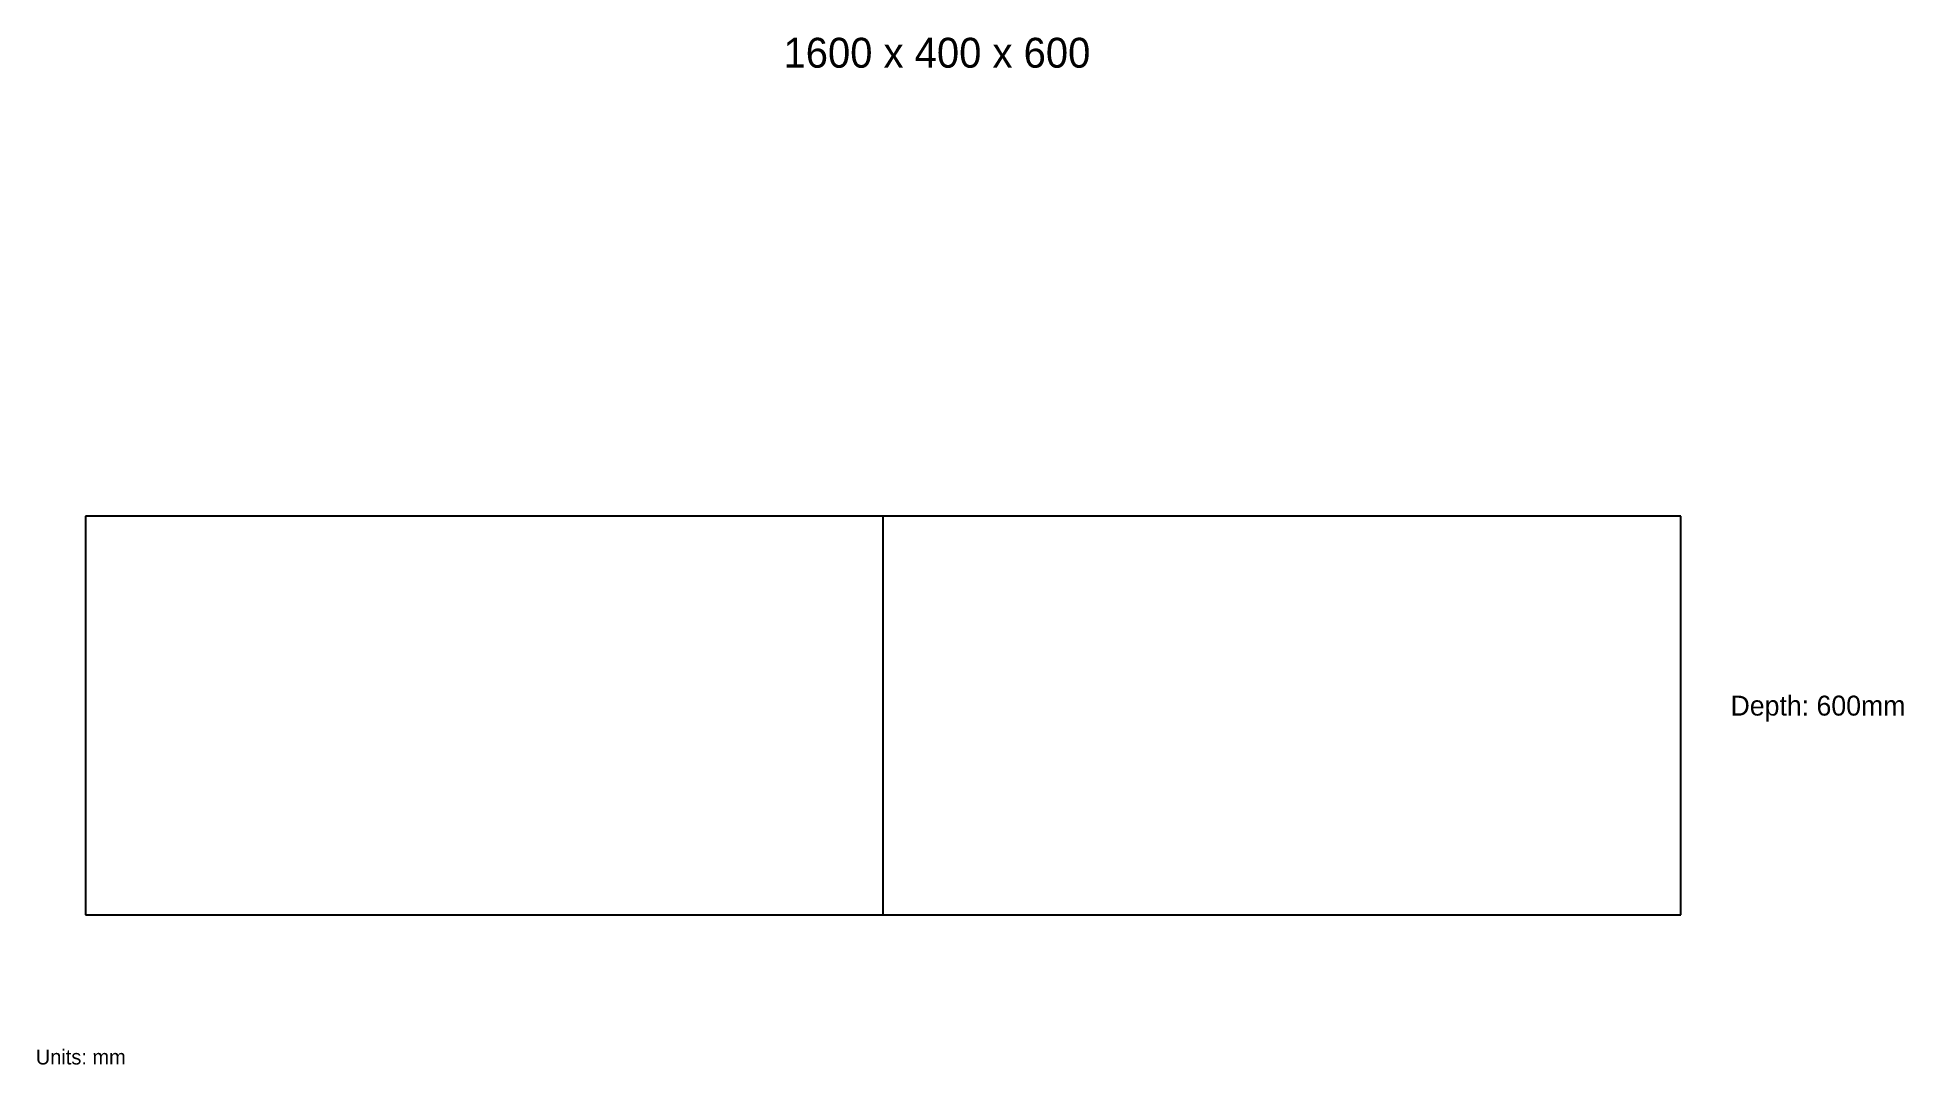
# Model space of a CAD drawing. Header units: millimetres. Extents: x 52 to 1924, y 50 to 1080.
import ezdxf

# ---------------------------------------------------------------- set-up
doc = ezdxf.new("R2010")
doc.units = ezdxf.units.MM
doc.layers.add('DIMENSIONS', color=1, linetype='CONTINUOUS')
doc.layers.add('FURNITURE', color=5, linetype='CONTINUOUS')

msp = doc.modelspace()

# ---------------------------------------------------------------- linework, layer by layer
at = {"layer": 'FURNITURE'}
for p, q in [((900, 600), (100, 600)), ((100, 600), (100, 200)), ((900, 200), (900, 600)), ((1700, 600), (900, 600)), ((1700, 200), (1700, 600)), ((100, 200), (900, 200)), ((900, 200), (1700, 200))]:
    msp.add_line(p, q, dxfattribs=at)

# ---------------------------------------------------------------- texts
at = {"layer": 'DIMENSIONS'}
for s, height, p in [('1600 x 400 x 600', 30, (800, 1050)), ('Depth: 600mm', 20, (1750, 400)), ('Units: mm', 15, (50, 50))]:
    msp.add_text(s, height=height, dxfattribs=at).set_placement(p)

doc.saveas('drawing.dxf')
